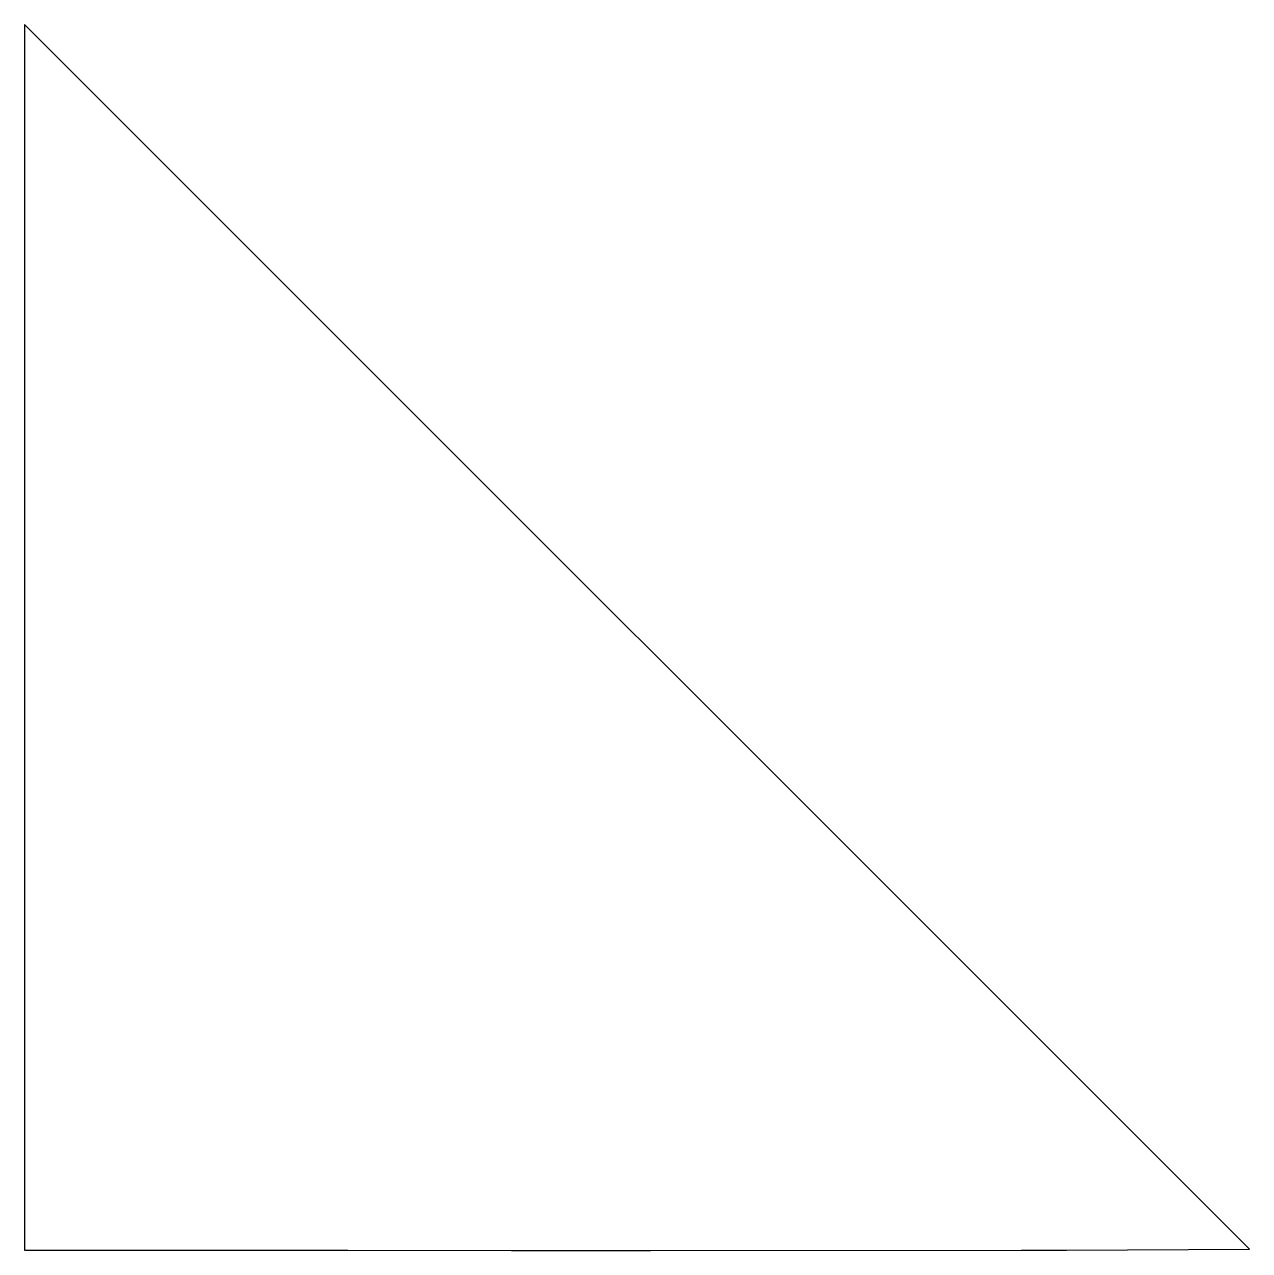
# Model space of a CAD drawing. Header units: metres. Extents: x 0.5 to 16.4, y -17.1 to -1.2.
import ezdxf

# ---------------------------------------------------------------- set-up
doc = ezdxf.new("R2010")
doc.units = ezdxf.units.M

msp = doc.modelspace()

# ---------------------------------------------------------------- linework, layer by layer
for p, q in [((16.4003, -17.0932), (0.490005, -1.18297)), ((0.490005, -1.18297), (0.490005, -17.1041)), ((0.490005, -17.1041), (4.68925, -17.1056)), ((4.68925, -17.1056), (6.817, -17.1065)), ((6.817, -17.1065), (7.29897, -17.1067)), ((7.29897, -17.1067), (8.01613, -17.1074)), ((8.01613, -17.1074), (8.62257, -17.1082)), ((8.62257, -17.1082), (13.4409, -17.1037)), ((13.4409, -17.1037), (13.6239, -17.1033)), ((13.6239, -17.1033), (14.0227, -17.1028)), ((14.0227, -17.1028), (16.4003, -17.0932))]:
    msp.add_line(p, q)

doc.saveas('drawing.dxf')
